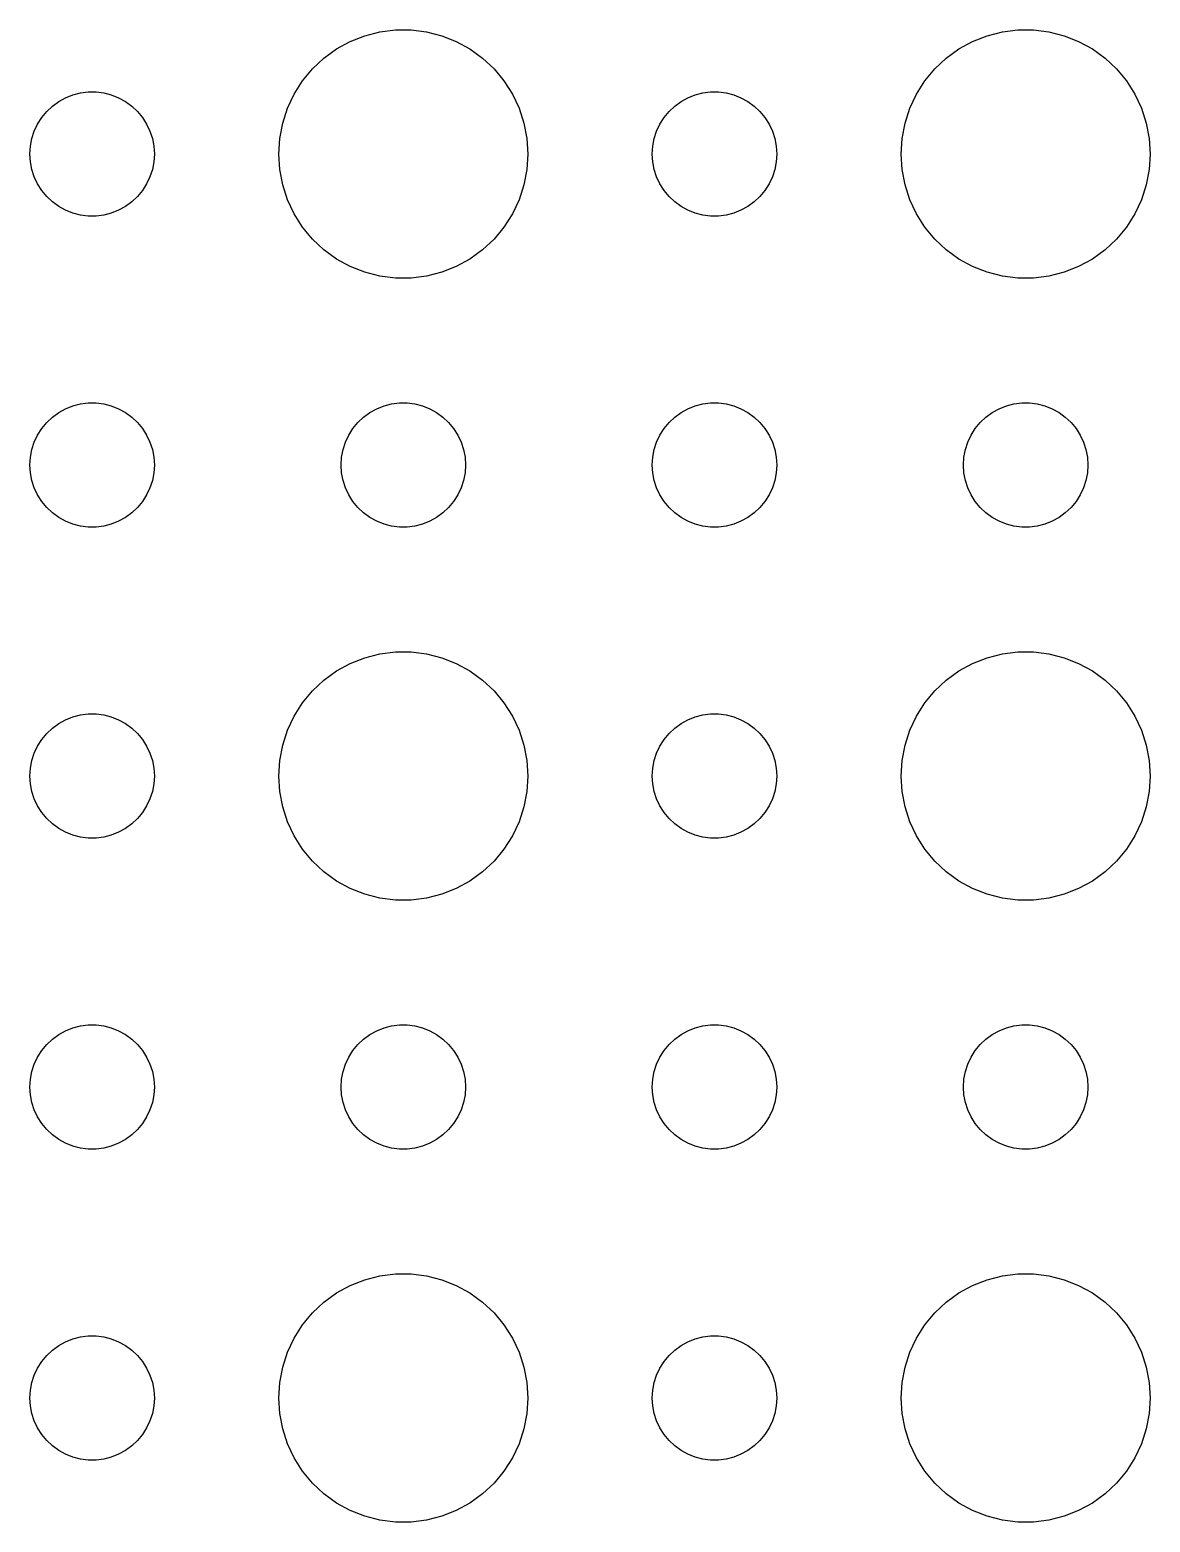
# Model space of a CAD drawing. Header units: metres. Extents: x -142 to 142, y -142 to 142.
# Drawn here: x -69 to -42, y -107.99 to -72.01 of the extents above; entities that cross this region are included whole.
import ezdxf

# ---------------------------------------------------------------- set-up
doc = ezdxf.new("R2010")
doc.units = ezdxf.units.M

msp = doc.modelspace()

# ---------------------------------------------------------------- linework, layer by layer
for p, q in [((-61.6075, -72.467), (-61.2773, -72.2855)), ((-61.2773, -72.2855), (-60.927, -72.1468)), ((-60.927, -72.1468), (-60.5621, -72.0531)), ((-60.5621, -72.0531), (-60.1884, -72.0059)), ((-60.1884, -72.0059), (-59.8116, -72.0059)), ((-59.8116, -72.0059), (-59.4379, -72.0531)), ((-59.4379, -72.0531), (-59.0729, -72.1468)), ((-59.0729, -72.1468), (-58.7227, -72.2855)), ((-58.7227, -72.2855), (-58.3925, -72.467)), ((-46.6075, -72.467), (-46.2773, -72.2855)), ((-46.2773, -72.2855), (-45.927, -72.1468)), ((-45.927, -72.1468), (-45.5621, -72.0531)), ((-45.5621, -72.0531), (-45.1884, -72.0059)), ((-45.1884, -72.0059), (-44.8116, -72.0059)), ((-44.8116, -72.0059), (-44.4379, -72.0531)), ((-44.4379, -72.0531), (-44.0729, -72.1468)), ((-44.0729, -72.1468), (-43.7227, -72.2855)), ((-43.7227, -72.2855), (-43.3925, -72.467)), ((-62.1869, -72.9464), (-61.9123, -72.6885)), ((-61.9123, -72.6885), (-61.6075, -72.467)), ((-58.3925, -72.467), (-58.0877, -72.6885)), ((-58.0877, -72.6885), (-57.8131, -72.9464)), ((-47.1869, -72.9464), (-46.9123, -72.6885)), ((-46.9123, -72.6885), (-46.6075, -72.467)), ((-43.3925, -72.467), (-43.0877, -72.6885)), ((-43.0877, -72.6885), (-42.8131, -72.9464)), ((-62.427, -73.2366), (-62.1869, -72.9464)), ((-57.8131, -72.9464), (-57.5729, -73.2366)), ((-47.427, -73.2366), (-47.1869, -72.9464)), ((-42.8131, -72.9464), (-42.5729, -73.2366)), ((-62.6289, -73.5547), (-62.427, -73.2366)), ((-57.5729, -73.2366), (-57.3711, -73.5547)), ((-47.6289, -73.5547), (-47.427, -73.2366)), ((-42.5729, -73.2366), (-42.3711, -73.5547)), ((-68.4561, -73.8442), (-68.3037, -73.7335)), ((-68.3037, -73.7335), (-68.1387, -73.6428)), ((-68.1387, -73.6428), (-67.9635, -73.5734)), ((-67.9635, -73.5734), (-67.7811, -73.5266)), ((-67.7811, -73.5266), (-67.5942, -73.503)), ((-67.5942, -73.503), (-67.4058, -73.503)), ((-67.4058, -73.503), (-67.2189, -73.5266)), ((-67.2189, -73.5266), (-67.0365, -73.5734)), ((-67.0365, -73.5734), (-66.8613, -73.6428)), ((-66.8613, -73.6428), (-66.6963, -73.7335)), ((-66.6963, -73.7335), (-66.5439, -73.8442)), ((-62.7893, -73.8956), (-62.6289, -73.5547)), ((-57.3711, -73.5547), (-57.2107, -73.8956)), ((-53.4561, -73.8442), (-53.3037, -73.7335)), ((-53.3037, -73.7335), (-53.1387, -73.6428)), ((-53.1387, -73.6428), (-52.9635, -73.5734)), ((-52.9635, -73.5734), (-52.7811, -73.5266)), ((-52.7811, -73.5266), (-52.5942, -73.503)), ((-52.5942, -73.503), (-52.4058, -73.503)), ((-52.4058, -73.503), (-52.2189, -73.5266)), ((-52.2189, -73.5266), (-52.0365, -73.5734)), ((-52.0365, -73.5734), (-51.8613, -73.6428)), ((-51.8613, -73.6428), (-51.6963, -73.7335)), ((-51.6963, -73.7335), (-51.5439, -73.8442)), ((-47.7893, -73.8956), (-47.6289, -73.5547)), ((-42.3711, -73.5547), (-42.2107, -73.8956)), ((-68.8145, -74.2774), (-68.7135, -74.1183)), ((-68.7135, -74.1183), (-68.5934, -73.9732)), ((-68.5934, -73.9732), (-68.4561, -73.8442)), ((-66.5439, -73.8442), (-66.4065, -73.9732)), ((-66.4065, -73.9732), (-66.2865, -74.1183)), ((-66.2865, -74.1183), (-66.1855, -74.2774)), ((-62.9057, -74.2539), (-62.7893, -73.8956)), ((-57.2107, -73.8956), (-57.0942, -74.2539)), ((-53.8145, -74.2774), (-53.7135, -74.1183)), ((-53.7135, -74.1183), (-53.5934, -73.9732)), ((-53.5934, -73.9732), (-53.4561, -73.8442)), ((-51.5439, -73.8442), (-51.4065, -73.9732)), ((-51.4065, -73.9732), (-51.2865, -74.1183)), ((-51.2865, -74.1183), (-51.1855, -74.2774)), ((-47.9057, -74.2539), (-47.7893, -73.8956)), ((-42.2107, -73.8956), (-42.0942, -74.2539)), ((-68.9529, -74.627), (-68.8947, -74.4478)), ((-68.8947, -74.4478), (-68.8145, -74.2774)), ((-66.1855, -74.2774), (-66.1053, -74.4478)), ((-66.1053, -74.4478), (-66.0471, -74.627)), ((-62.9763, -74.624), (-62.9057, -74.2539)), ((-57.0942, -74.2539), (-57.0237, -74.624)), ((-53.9529, -74.627), (-53.8947, -74.4478)), ((-53.8947, -74.4478), (-53.8145, -74.2774)), ((-51.1855, -74.2774), (-51.1053, -74.4478)), ((-51.1053, -74.4478), (-51.0471, -74.627)), ((-47.9763, -74.624), (-47.9057, -74.2539)), ((-42.0942, -74.2539), (-42.0237, -74.624)), ((-69, -75), (-68.9882, -74.812)), ((-68.9882, -74.812), (-68.9529, -74.627)), ((-66.0471, -74.627), (-66.0118, -74.812)), ((-66.0118, -74.812), (-66, -75)), ((-63, -75), (-62.9763, -74.624)), ((-57.0237, -74.624), (-57, -75)), ((-54, -75), (-53.9882, -74.812)), ((-53.9882, -74.812), (-53.9529, -74.627)), ((-51.0471, -74.627), (-51.0118, -74.812)), ((-51.0118, -74.812), (-51, -75)), ((-48, -75), (-47.9763, -74.624)), ((-42.0237, -74.624), (-42, -75)), ((-68.9882, -75.188), (-69, -75)), ((-68.9529, -75.373), (-68.9882, -75.188)), ((-66.0118, -75.188), (-66.0471, -75.373)), ((-66, -75), (-66.0118, -75.188)), ((-62.9763, -75.376), (-63, -75)), ((-57, -75), (-57.0237, -75.376)), ((-53.9882, -75.188), (-54, -75)), ((-53.9529, -75.373), (-53.9882, -75.188)), ((-51.0118, -75.188), (-51.0471, -75.373)), ((-51, -75), (-51.0118, -75.188)), ((-47.9763, -75.376), (-48, -75)), ((-42, -75), (-42.0237, -75.376)), ((-68.8947, -75.5522), (-68.9529, -75.373)), ((-68.8145, -75.7226), (-68.8947, -75.5522)), ((-66.1053, -75.5522), (-66.1855, -75.7226)), ((-66.0471, -75.373), (-66.1053, -75.5522)), ((-62.9057, -75.7461), (-62.9763, -75.376)), ((-57.0237, -75.376), (-57.0942, -75.7461)), ((-53.8947, -75.5522), (-53.9529, -75.373)), ((-53.8145, -75.7226), (-53.8947, -75.5522)), ((-51.1053, -75.5522), (-51.1855, -75.7226)), ((-51.0471, -75.373), (-51.1053, -75.5522)), ((-47.9057, -75.7461), (-47.9763, -75.376)), ((-42.0237, -75.376), (-42.0942, -75.7461)), ((-68.7135, -75.8817), (-68.8145, -75.7226)), ((-68.5934, -76.0268), (-68.7135, -75.8817)), ((-66.2865, -75.8817), (-66.4065, -76.0268)), ((-66.1855, -75.7226), (-66.2865, -75.8817)), ((-62.7893, -76.1044), (-62.9057, -75.7461)), ((-57.0942, -75.7461), (-57.2107, -76.1044)), ((-53.7135, -75.8817), (-53.8145, -75.7226)), ((-53.5934, -76.0268), (-53.7135, -75.8817)), ((-51.2865, -75.8817), (-51.4065, -76.0268)), ((-51.1855, -75.7226), (-51.2865, -75.8817)), ((-47.7893, -76.1044), (-47.9057, -75.7461)), ((-42.0942, -75.7461), (-42.2107, -76.1044)), ((-68.4561, -76.1558), (-68.5934, -76.0268)), ((-68.3037, -76.2665), (-68.4561, -76.1558)), ((-68.1387, -76.3572), (-68.3037, -76.2665)), ((-66.6963, -76.2665), (-66.8613, -76.3572)), ((-66.5439, -76.1558), (-66.6963, -76.2665)), ((-66.4065, -76.0268), (-66.5439, -76.1558)), ((-62.6289, -76.4453), (-62.7893, -76.1044)), ((-57.2107, -76.1044), (-57.3711, -76.4453)), ((-53.4561, -76.1558), (-53.5934, -76.0268)), ((-53.3037, -76.2665), (-53.4561, -76.1558)), ((-53.1387, -76.3572), (-53.3037, -76.2665)), ((-51.6963, -76.2665), (-51.8613, -76.3572)), ((-51.5439, -76.1558), (-51.6963, -76.2665)), ((-51.4065, -76.0268), (-51.5439, -76.1558)), ((-47.6289, -76.4453), (-47.7893, -76.1044)), ((-42.2107, -76.1044), (-42.3711, -76.4453)), ((-67.9635, -76.4266), (-68.1387, -76.3572)), ((-67.7811, -76.4734), (-67.9635, -76.4266)), ((-67.5942, -76.497), (-67.7811, -76.4734)), ((-67.4058, -76.497), (-67.5942, -76.497)), ((-67.2189, -76.4734), (-67.4058, -76.497)), ((-67.0365, -76.4266), (-67.2189, -76.4734)), ((-66.8613, -76.3572), (-67.0365, -76.4266)), ((-62.427, -76.7634), (-62.6289, -76.4453)), ((-57.3711, -76.4453), (-57.5729, -76.7634)), ((-52.9635, -76.4266), (-53.1387, -76.3572)), ((-52.7811, -76.4734), (-52.9635, -76.4266)), ((-52.5942, -76.497), (-52.7811, -76.4734)), ((-52.4058, -76.497), (-52.5942, -76.497)), ((-52.2189, -76.4734), (-52.4058, -76.497)), ((-52.0365, -76.4266), (-52.2189, -76.4734)), ((-51.8613, -76.3572), (-52.0365, -76.4266)), ((-47.427, -76.7634), (-47.6289, -76.4453)), ((-42.3711, -76.4453), (-42.5729, -76.7634)), ((-62.1869, -77.0536), (-62.427, -76.7634)), ((-57.5729, -76.7634), (-57.8131, -77.0536)), ((-47.1869, -77.0536), (-47.427, -76.7634)), ((-42.5729, -76.7634), (-42.8131, -77.0536)), ((-61.9123, -77.3115), (-62.1869, -77.0536)), ((-61.6075, -77.533), (-61.9123, -77.3115)), ((-58.0877, -77.3115), (-58.3925, -77.533)), ((-57.8131, -77.0536), (-58.0877, -77.3115)), ((-46.9123, -77.3115), (-47.1869, -77.0536)), ((-46.6075, -77.533), (-46.9123, -77.3115)), ((-43.0877, -77.3115), (-43.3925, -77.533)), ((-42.8131, -77.0536), (-43.0877, -77.3115)), ((-61.2773, -77.7145), (-61.6075, -77.533)), ((-60.927, -77.8532), (-61.2773, -77.7145)), ((-58.7227, -77.7145), (-59.0729, -77.8532)), ((-58.3925, -77.533), (-58.7227, -77.7145)), ((-46.2773, -77.7145), (-46.6075, -77.533)), ((-45.927, -77.8532), (-46.2773, -77.7145)), ((-43.7227, -77.7145), (-44.0729, -77.8532)), ((-43.3925, -77.533), (-43.7227, -77.7145)), ((-60.5621, -77.9469), (-60.927, -77.8532)), ((-60.1884, -77.9941), (-60.5621, -77.9469)), ((-59.8116, -77.9941), (-60.1884, -77.9941)), ((-59.4379, -77.9469), (-59.8116, -77.9941)), ((-59.0729, -77.8532), (-59.4379, -77.9469)), ((-45.5621, -77.9469), (-45.927, -77.8532)), ((-45.1884, -77.9941), (-45.5621, -77.9469)), ((-44.8116, -77.9941), (-45.1884, -77.9941)), ((-44.4379, -77.9469), (-44.8116, -77.9941)), ((-44.0729, -77.8532), (-44.4379, -77.9469)), ((-68.4561, -81.3442), (-68.3037, -81.2335)), ((-68.3037, -81.2335), (-68.1387, -81.1428)), ((-68.1387, -81.1428), (-67.9635, -81.0734)), ((-67.9635, -81.0734), (-67.7811, -81.0266)), ((-67.7811, -81.0266), (-67.5942, -81.003)), ((-67.5942, -81.003), (-67.4058, -81.003)), ((-67.4058, -81.003), (-67.2189, -81.0266)), ((-67.2189, -81.0266), (-67.0365, -81.0734)), ((-67.0365, -81.0734), (-66.8613, -81.1428)), ((-66.8613, -81.1428), (-66.6963, -81.2335)), ((-66.6963, -81.2335), (-66.5439, -81.3442)), ((-60.9561, -81.3442), (-60.8037, -81.2335)), ((-60.8037, -81.2335), (-60.6387, -81.1428)), ((-60.6387, -81.1428), (-60.4635, -81.0734)), ((-60.4635, -81.0734), (-60.2811, -81.0266)), ((-60.2811, -81.0266), (-60.0942, -81.003)), ((-60.0942, -81.003), (-59.9058, -81.003)), ((-59.9058, -81.003), (-59.7189, -81.0266)), ((-59.7189, -81.0266), (-59.5365, -81.0734)), ((-59.5365, -81.0734), (-59.3613, -81.1428)), ((-59.3613, -81.1428), (-59.1963, -81.2335)), ((-59.1963, -81.2335), (-59.0439, -81.3442)), ((-53.4561, -81.3442), (-53.3037, -81.2335)), ((-53.3037, -81.2335), (-53.1387, -81.1428)), ((-53.1387, -81.1428), (-52.9635, -81.0734)), ((-52.9635, -81.0734), (-52.7811, -81.0266)), ((-52.7811, -81.0266), (-52.5942, -81.003)), ((-52.5942, -81.003), (-52.4058, -81.003)), ((-52.4058, -81.003), (-52.2189, -81.0266)), ((-52.2189, -81.0266), (-52.0365, -81.0734)), ((-52.0365, -81.0734), (-51.8613, -81.1428)), ((-51.8613, -81.1428), (-51.6963, -81.2335)), ((-51.6963, -81.2335), (-51.5439, -81.3442)), ((-45.9561, -81.3442), (-45.8037, -81.2335)), ((-45.8037, -81.2335), (-45.6387, -81.1428)), ((-45.6387, -81.1428), (-45.4635, -81.0734)), ((-45.4635, -81.0734), (-45.2811, -81.0266)), ((-45.2811, -81.0266), (-45.0942, -81.003)), ((-45.0942, -81.003), (-44.9058, -81.003)), ((-44.9058, -81.003), (-44.7189, -81.0266)), ((-44.7189, -81.0266), (-44.5365, -81.0734)), ((-44.5365, -81.0734), (-44.3613, -81.1428)), ((-44.3613, -81.1428), (-44.1963, -81.2335)), ((-44.1963, -81.2335), (-44.0439, -81.3442)), ((-68.8145, -81.7774), (-68.7135, -81.6183)), ((-68.7135, -81.6183), (-68.5934, -81.4732)), ((-68.5934, -81.4732), (-68.4561, -81.3442)), ((-66.5439, -81.3442), (-66.4065, -81.4732)), ((-66.4065, -81.4732), (-66.2865, -81.6183)), ((-66.2865, -81.6183), (-66.1855, -81.7774)), ((-61.3145, -81.7774), (-61.2135, -81.6183)), ((-61.2135, -81.6183), (-61.0934, -81.4732)), ((-61.0934, -81.4732), (-60.9561, -81.3442)), ((-59.0439, -81.3442), (-58.9065, -81.4732)), ((-58.9065, -81.4732), (-58.7865, -81.6183)), ((-58.7865, -81.6183), (-58.6855, -81.7774)), ((-53.8145, -81.7774), (-53.7135, -81.6183)), ((-53.7135, -81.6183), (-53.5934, -81.4732)), ((-53.5934, -81.4732), (-53.4561, -81.3442)), ((-51.5439, -81.3442), (-51.4065, -81.4732)), ((-51.4065, -81.4732), (-51.2865, -81.6183)), ((-51.2865, -81.6183), (-51.1855, -81.7774)), ((-46.3145, -81.7774), (-46.2135, -81.6183)), ((-46.2135, -81.6183), (-46.0934, -81.4732)), ((-46.0934, -81.4732), (-45.9561, -81.3442)), ((-44.0439, -81.3442), (-43.9065, -81.4732)), ((-43.9065, -81.4732), (-43.7865, -81.6183)), ((-43.7865, -81.6183), (-43.6855, -81.7774)), ((-68.9529, -82.127), (-68.8947, -81.9478)), ((-68.8947, -81.9478), (-68.8145, -81.7774)), ((-66.1855, -81.7774), (-66.1053, -81.9478)), ((-66.1053, -81.9478), (-66.0471, -82.127)), ((-61.4529, -82.127), (-61.3947, -81.9478)), ((-61.3947, -81.9478), (-61.3145, -81.7774)), ((-58.6855, -81.7774), (-58.6053, -81.9478)), ((-58.6053, -81.9478), (-58.5471, -82.127)), ((-53.9529, -82.127), (-53.8947, -81.9478)), ((-53.8947, -81.9478), (-53.8145, -81.7774)), ((-51.1855, -81.7774), (-51.1053, -81.9478)), ((-51.1053, -81.9478), (-51.0471, -82.127)), ((-46.4529, -82.127), (-46.3947, -81.9478)), ((-46.3947, -81.9478), (-46.3145, -81.7774)), ((-43.6855, -81.7774), (-43.6053, -81.9478)), ((-43.6053, -81.9478), (-43.5471, -82.127)), ((-69, -82.5), (-68.9882, -82.312)), ((-68.9882, -82.312), (-68.9529, -82.127)), ((-66.0471, -82.127), (-66.0118, -82.312)), ((-66.0118, -82.312), (-66, -82.5)), ((-61.5, -82.5), (-61.4882, -82.312)), ((-61.4882, -82.312), (-61.4529, -82.127)), ((-58.5471, -82.127), (-58.5118, -82.312)), ((-58.5118, -82.312), (-58.5, -82.5)), ((-54, -82.5), (-53.9882, -82.312)), ((-53.9882, -82.312), (-53.9529, -82.127)), ((-51.0471, -82.127), (-51.0118, -82.312)), ((-51.0118, -82.312), (-51, -82.5)), ((-46.5, -82.5), (-46.4882, -82.312)), ((-46.4882, -82.312), (-46.4529, -82.127)), ((-43.5471, -82.127), (-43.5118, -82.312)), ((-43.5118, -82.312), (-43.5, -82.5)), ((-68.9882, -82.688), (-69, -82.5)), ((-68.9529, -82.873), (-68.9882, -82.688)), ((-66.0118, -82.688), (-66.0471, -82.873)), ((-66, -82.5), (-66.0118, -82.688)), ((-61.4882, -82.688), (-61.5, -82.5)), ((-61.4529, -82.873), (-61.4882, -82.688)), ((-58.5118, -82.688), (-58.5471, -82.873)), ((-58.5, -82.5), (-58.5118, -82.688)), ((-53.9882, -82.688), (-54, -82.5)), ((-53.9529, -82.873), (-53.9882, -82.688)), ((-51.0118, -82.688), (-51.0471, -82.873)), ((-51, -82.5), (-51.0118, -82.688)), ((-46.4882, -82.688), (-46.5, -82.5)), ((-46.4529, -82.873), (-46.4882, -82.688)), ((-43.5118, -82.688), (-43.5471, -82.873)), ((-43.5, -82.5), (-43.5118, -82.688)), ((-68.8947, -83.0522), (-68.9529, -82.873)), ((-68.8145, -83.2226), (-68.8947, -83.0522)), ((-66.1053, -83.0522), (-66.1855, -83.2226)), ((-66.0471, -82.873), (-66.1053, -83.0522)), ((-61.3947, -83.0522), (-61.4529, -82.873)), ((-61.3145, -83.2226), (-61.3947, -83.0522)), ((-58.6053, -83.0522), (-58.6855, -83.2226)), ((-58.5471, -82.873), (-58.6053, -83.0522)), ((-53.8947, -83.0522), (-53.9529, -82.873)), ((-53.8145, -83.2226), (-53.8947, -83.0522)), ((-51.1053, -83.0522), (-51.1855, -83.2226)), ((-51.0471, -82.873), (-51.1053, -83.0522)), ((-46.3947, -83.0522), (-46.4529, -82.873)), ((-46.3145, -83.2226), (-46.3947, -83.0522)), ((-43.6053, -83.0522), (-43.6855, -83.2226)), ((-43.5471, -82.873), (-43.6053, -83.0522)), ((-68.7135, -83.3817), (-68.8145, -83.2226)), ((-68.5934, -83.5268), (-68.7135, -83.3817)), ((-66.2865, -83.3817), (-66.4065, -83.5268)), ((-66.1855, -83.2226), (-66.2865, -83.3817)), ((-61.2135, -83.3817), (-61.3145, -83.2226)), ((-61.0934, -83.5268), (-61.2135, -83.3817)), ((-58.7865, -83.3817), (-58.9065, -83.5268)), ((-58.6855, -83.2226), (-58.7865, -83.3817)), ((-53.7135, -83.3817), (-53.8145, -83.2226)), ((-53.5934, -83.5268), (-53.7135, -83.3817)), ((-51.2865, -83.3817), (-51.4065, -83.5268)), ((-51.1855, -83.2226), (-51.2865, -83.3817)), ((-46.2135, -83.3817), (-46.3145, -83.2226)), ((-46.0934, -83.5268), (-46.2135, -83.3817)), ((-43.7865, -83.3817), (-43.9065, -83.5268)), ((-43.6855, -83.2226), (-43.7865, -83.3817)), ((-68.4561, -83.6558), (-68.5934, -83.5268)), ((-68.3037, -83.7665), (-68.4561, -83.6558)), ((-68.1387, -83.8572), (-68.3037, -83.7665)), ((-66.6963, -83.7665), (-66.8613, -83.8572)), ((-66.5439, -83.6558), (-66.6963, -83.7665)), ((-66.4065, -83.5268), (-66.5439, -83.6558)), ((-60.9561, -83.6558), (-61.0934, -83.5268)), ((-60.8037, -83.7665), (-60.9561, -83.6558)), ((-60.6387, -83.8572), (-60.8037, -83.7665)), ((-59.1963, -83.7665), (-59.3613, -83.8572)), ((-59.0439, -83.6558), (-59.1963, -83.7665)), ((-58.9065, -83.5268), (-59.0439, -83.6558)), ((-53.4561, -83.6558), (-53.5934, -83.5268)), ((-53.3037, -83.7665), (-53.4561, -83.6558)), ((-53.1387, -83.8572), (-53.3037, -83.7665)), ((-51.6963, -83.7665), (-51.8613, -83.8572)), ((-51.5439, -83.6558), (-51.6963, -83.7665)), ((-51.4065, -83.5268), (-51.5439, -83.6558)), ((-45.9561, -83.6558), (-46.0934, -83.5268)), ((-45.8037, -83.7665), (-45.9561, -83.6558)), ((-45.6387, -83.8572), (-45.8037, -83.7665)), ((-44.1963, -83.7665), (-44.3613, -83.8572)), ((-44.0439, -83.6558), (-44.1963, -83.7665)), ((-43.9065, -83.5268), (-44.0439, -83.6558)), ((-67.9635, -83.9266), (-68.1387, -83.8572)), ((-67.7811, -83.9734), (-67.9635, -83.9266)), ((-67.5942, -83.997), (-67.7811, -83.9734)), ((-67.4058, -83.997), (-67.5942, -83.997)), ((-67.2189, -83.9734), (-67.4058, -83.997)), ((-67.0365, -83.9266), (-67.2189, -83.9734)), ((-66.8613, -83.8572), (-67.0365, -83.9266)), ((-60.4635, -83.9266), (-60.6387, -83.8572)), ((-60.2811, -83.9734), (-60.4635, -83.9266)), ((-60.0942, -83.997), (-60.2811, -83.9734)), ((-59.9058, -83.997), (-60.0942, -83.997)), ((-59.7189, -83.9734), (-59.9058, -83.997)), ((-59.5365, -83.9266), (-59.7189, -83.9734)), ((-59.3613, -83.8572), (-59.5365, -83.9266)), ((-52.9635, -83.9266), (-53.1387, -83.8572)), ((-52.7811, -83.9734), (-52.9635, -83.9266)), ((-52.5942, -83.997), (-52.7811, -83.9734)), ((-52.4058, -83.997), (-52.5942, -83.997)), ((-52.2189, -83.9734), (-52.4058, -83.997)), ((-52.0365, -83.9266), (-52.2189, -83.9734)), ((-51.8613, -83.8572), (-52.0365, -83.9266)), ((-45.4635, -83.9266), (-45.6387, -83.8572)), ((-45.2811, -83.9734), (-45.4635, -83.9266)), ((-45.0942, -83.997), (-45.2811, -83.9734)), ((-44.9058, -83.997), (-45.0942, -83.997)), ((-44.7189, -83.9734), (-44.9058, -83.997)), ((-44.5365, -83.9266), (-44.7189, -83.9734)), ((-44.3613, -83.8572), (-44.5365, -83.9266)), ((-60.927, -87.1468), (-60.5621, -87.0531)), ((-60.5621, -87.0531), (-60.1884, -87.0059)), ((-60.1884, -87.0059), (-59.8116, -87.0059)), ((-59.8116, -87.0059), (-59.4379, -87.0531)), ((-59.4379, -87.0531), (-59.0729, -87.1468)), ((-45.927, -87.1468), (-45.5621, -87.0531)), ((-45.5621, -87.0531), (-45.1884, -87.0059)), ((-45.1884, -87.0059), (-44.8116, -87.0059)), ((-44.8116, -87.0059), (-44.4379, -87.0531)), ((-44.4379, -87.0531), (-44.0729, -87.1468)), ((-61.6075, -87.467), (-61.2773, -87.2855)), ((-61.2773, -87.2855), (-60.927, -87.1468)), ((-59.0729, -87.1468), (-58.7227, -87.2855)), ((-58.7227, -87.2855), (-58.3925, -87.467)), ((-46.6075, -87.467), (-46.2773, -87.2855)), ((-46.2773, -87.2855), (-45.927, -87.1468)), ((-44.0729, -87.1468), (-43.7227, -87.2855)), ((-43.7227, -87.2855), (-43.3925, -87.467)), ((-62.1869, -87.9464), (-61.9123, -87.6885)), ((-61.9123, -87.6885), (-61.6075, -87.467)), ((-58.3925, -87.467), (-58.0877, -87.6885)), ((-58.0877, -87.6885), (-57.8131, -87.9464)), ((-47.1869, -87.9464), (-46.9123, -87.6885)), ((-46.9123, -87.6885), (-46.6075, -87.467)), ((-43.3925, -87.467), (-43.0877, -87.6885)), ((-43.0877, -87.6885), (-42.8131, -87.9464)), ((-62.427, -88.2366), (-62.1869, -87.9464)), ((-57.8131, -87.9464), (-57.5729, -88.2366)), ((-47.427, -88.2366), (-47.1869, -87.9464)), ((-42.8131, -87.9464), (-42.5729, -88.2366)), ((-67.9635, -88.5734), (-67.7811, -88.5266)), ((-67.7811, -88.5266), (-67.5942, -88.503)), ((-67.5942, -88.503), (-67.4058, -88.503)), ((-67.4058, -88.503), (-67.2189, -88.5266)), ((-67.2189, -88.5266), (-67.0365, -88.5734)), ((-62.6289, -88.5547), (-62.427, -88.2366)), ((-57.5729, -88.2366), (-57.3711, -88.5547)), ((-52.9635, -88.5734), (-52.7811, -88.5266)), ((-52.7811, -88.5266), (-52.5942, -88.503)), ((-52.5942, -88.503), (-52.4058, -88.503)), ((-52.4058, -88.503), (-52.2189, -88.5266)), ((-52.2189, -88.5266), (-52.0365, -88.5734)), ((-47.6289, -88.5547), (-47.427, -88.2366)), ((-42.5729, -88.2366), (-42.3711, -88.5547)), ((-68.5934, -88.9732), (-68.4561, -88.8442)), ((-68.4561, -88.8442), (-68.3037, -88.7335)), ((-68.3037, -88.7335), (-68.1387, -88.6428)), ((-68.1387, -88.6428), (-67.9635, -88.5734)), ((-67.0365, -88.5734), (-66.8613, -88.6428)), ((-66.8613, -88.6428), (-66.6963, -88.7335)), ((-66.6963, -88.7335), (-66.5439, -88.8442)), ((-66.5439, -88.8442), (-66.4065, -88.9732)), ((-62.7893, -88.8956), (-62.6289, -88.5547)), ((-57.3711, -88.5547), (-57.2107, -88.8956)), ((-53.5934, -88.9732), (-53.4561, -88.8442)), ((-53.4561, -88.8442), (-53.3037, -88.7335)), ((-53.3037, -88.7335), (-53.1387, -88.6428)), ((-53.1387, -88.6428), (-52.9635, -88.5734)), ((-52.0365, -88.5734), (-51.8613, -88.6428)), ((-51.8613, -88.6428), (-51.6963, -88.7335)), ((-51.6963, -88.7335), (-51.5439, -88.8442)), ((-51.5439, -88.8442), (-51.4065, -88.9732)), ((-47.7893, -88.8956), (-47.6289, -88.5547)), ((-42.3711, -88.5547), (-42.2107, -88.8956)), ((-68.8145, -89.2774), (-68.7135, -89.1183)), ((-68.7135, -89.1183), (-68.5934, -88.9732)), ((-66.4065, -88.9732), (-66.2865, -89.1183)), ((-66.2865, -89.1183), (-66.1855, -89.2774)), ((-62.9057, -89.2539), (-62.7893, -88.8956)), ((-57.2107, -88.8956), (-57.0942, -89.2539)), ((-53.8145, -89.2774), (-53.7135, -89.1183)), ((-53.7135, -89.1183), (-53.5934, -88.9732)), ((-51.4065, -88.9732), (-51.2865, -89.1183)), ((-51.2865, -89.1183), (-51.1855, -89.2774)), ((-47.9057, -89.2539), (-47.7893, -88.8956)), ((-42.2107, -88.8956), (-42.0942, -89.2539)), ((-68.9529, -89.627), (-68.8947, -89.4478)), ((-68.8947, -89.4478), (-68.8145, -89.2774)), ((-66.1855, -89.2774), (-66.1053, -89.4478)), ((-66.1053, -89.4478), (-66.0471, -89.627)), ((-62.9763, -89.624), (-62.9057, -89.2539)), ((-57.0942, -89.2539), (-57.0237, -89.624)), ((-53.9529, -89.627), (-53.8947, -89.4478)), ((-53.8947, -89.4478), (-53.8145, -89.2774)), ((-51.1855, -89.2774), (-51.1053, -89.4478)), ((-51.1053, -89.4478), (-51.0471, -89.627)), ((-47.9763, -89.624), (-47.9057, -89.2539)), ((-42.0942, -89.2539), (-42.0237, -89.624)), ((-69, -90), (-68.9882, -89.812)), ((-68.9882, -89.812), (-68.9529, -89.627)), ((-66.0471, -89.627), (-66.0118, -89.812)), ((-66.0118, -89.812), (-66, -90)), ((-63, -90), (-62.9763, -89.624)), ((-57.0237, -89.624), (-57, -90)), ((-54, -90), (-53.9882, -89.812)), ((-53.9882, -89.812), (-53.9529, -89.627)), ((-51.0471, -89.627), (-51.0118, -89.812)), ((-51.0118, -89.812), (-51, -90)), ((-48, -90), (-47.9763, -89.624)), ((-42.0237, -89.624), (-42, -90)), ((-68.9882, -90.188), (-69, -90)), ((-68.9529, -90.373), (-68.9882, -90.188)), ((-66.0118, -90.188), (-66.0471, -90.373)), ((-66, -90), (-66.0118, -90.188)), ((-62.9763, -90.376), (-63, -90)), ((-57, -90), (-57.0237, -90.376)), ((-53.9882, -90.188), (-54, -90)), ((-53.9529, -90.373), (-53.9882, -90.188)), ((-51.0118, -90.188), (-51.0471, -90.373)), ((-51, -90), (-51.0118, -90.188)), ((-47.9763, -90.376), (-48, -90)), ((-42, -90), (-42.0237, -90.376)), ((-68.8947, -90.5522), (-68.9529, -90.373)), ((-68.8145, -90.7226), (-68.8947, -90.5522)), ((-66.1053, -90.5522), (-66.1855, -90.7226)), ((-66.0471, -90.373), (-66.1053, -90.5522)), ((-62.9057, -90.7461), (-62.9763, -90.376)), ((-57.0237, -90.376), (-57.0942, -90.7461)), ((-53.8947, -90.5522), (-53.9529, -90.373)), ((-53.8145, -90.7226), (-53.8947, -90.5522)), ((-51.1053, -90.5522), (-51.1855, -90.7226)), ((-51.0471, -90.373), (-51.1053, -90.5522)), ((-47.9057, -90.7461), (-47.9763, -90.376)), ((-42.0237, -90.376), (-42.0942, -90.7461)), ((-68.7135, -90.8817), (-68.8145, -90.7226)), ((-68.5934, -91.0268), (-68.7135, -90.8817)), ((-68.4561, -91.1558), (-68.5934, -91.0268)), ((-66.4065, -91.0268), (-66.5439, -91.1558)), ((-66.2865, -90.8817), (-66.4065, -91.0268)), ((-66.1855, -90.7226), (-66.2865, -90.8817)), ((-62.7893, -91.1044), (-62.9057, -90.7461)), ((-57.0942, -90.7461), (-57.2107, -91.1044)), ((-53.7135, -90.8817), (-53.8145, -90.7226)), ((-53.5934, -91.0268), (-53.7135, -90.8817)), ((-53.4561, -91.1558), (-53.5934, -91.0268)), ((-51.4065, -91.0268), (-51.5439, -91.1558)), ((-51.2865, -90.8817), (-51.4065, -91.0268)), ((-51.1855, -90.7226), (-51.2865, -90.8817)), ((-47.7893, -91.1044), (-47.9057, -90.7461)), ((-42.0942, -90.7461), (-42.2107, -91.1044)), ((-68.3037, -91.2665), (-68.4561, -91.1558)), ((-68.1387, -91.3572), (-68.3037, -91.2665)), ((-67.9635, -91.4266), (-68.1387, -91.3572)), ((-66.8613, -91.3572), (-67.0365, -91.4266)), ((-66.6963, -91.2665), (-66.8613, -91.3572)), ((-66.5439, -91.1558), (-66.6963, -91.2665)), ((-62.6289, -91.4453), (-62.7893, -91.1044)), ((-57.2107, -91.1044), (-57.3711, -91.4453)), ((-53.3037, -91.2665), (-53.4561, -91.1558)), ((-53.1387, -91.3572), (-53.3037, -91.2665)), ((-52.9635, -91.4266), (-53.1387, -91.3572)), ((-51.8613, -91.3572), (-52.0365, -91.4266)), ((-51.6963, -91.2665), (-51.8613, -91.3572)), ((-51.5439, -91.1558), (-51.6963, -91.2665)), ((-47.6289, -91.4453), (-47.7893, -91.1044)), ((-42.2107, -91.1044), (-42.3711, -91.4453)), ((-67.7811, -91.4734), (-67.9635, -91.4266)), ((-67.5942, -91.497), (-67.7811, -91.4734)), ((-67.4058, -91.497), (-67.5942, -91.497)), ((-67.2189, -91.4734), (-67.4058, -91.497)), ((-67.0365, -91.4266), (-67.2189, -91.4734)), ((-62.427, -91.7634), (-62.6289, -91.4453)), ((-62.1869, -92.0536), (-62.427, -91.7634)), ((-57.5729, -91.7634), (-57.8131, -92.0536)), ((-57.3711, -91.4453), (-57.5729, -91.7634)), ((-52.7811, -91.4734), (-52.9635, -91.4266)), ((-52.5942, -91.497), (-52.7811, -91.4734)), ((-52.4058, -91.497), (-52.5942, -91.497)), ((-52.2189, -91.4734), (-52.4058, -91.497)), ((-52.0365, -91.4266), (-52.2189, -91.4734)), ((-47.427, -91.7634), (-47.6289, -91.4453)), ((-47.1869, -92.0536), (-47.427, -91.7634)), ((-42.5729, -91.7634), (-42.8131, -92.0536)), ((-42.3711, -91.4453), (-42.5729, -91.7634)), ((-61.9123, -92.3115), (-62.1869, -92.0536)), ((-57.8131, -92.0536), (-58.0877, -92.3115)), ((-46.9123, -92.3115), (-47.1869, -92.0536)), ((-42.8131, -92.0536), (-43.0877, -92.3115)), ((-61.6075, -92.533), (-61.9123, -92.3115)), ((-58.0877, -92.3115), (-58.3925, -92.533)), ((-46.6075, -92.533), (-46.9123, -92.3115)), ((-43.0877, -92.3115), (-43.3925, -92.533)), ((-61.2773, -92.7145), (-61.6075, -92.533)), ((-60.927, -92.8532), (-61.2773, -92.7145)), ((-58.7227, -92.7145), (-59.0729, -92.8532)), ((-58.3925, -92.533), (-58.7227, -92.7145)), ((-46.2773, -92.7145), (-46.6075, -92.533)), ((-45.927, -92.8532), (-46.2773, -92.7145)), ((-43.7227, -92.7145), (-44.0729, -92.8532)), ((-43.3925, -92.533), (-43.7227, -92.7145)), ((-60.5621, -92.9469), (-60.927, -92.8532)), ((-60.1884, -92.9941), (-60.5621, -92.9469)), ((-59.8116, -92.9941), (-60.1884, -92.9941)), ((-59.4379, -92.9469), (-59.8116, -92.9941)), ((-59.0729, -92.8532), (-59.4379, -92.9469)), ((-45.5621, -92.9469), (-45.927, -92.8532)), ((-45.1884, -92.9941), (-45.5621, -92.9469)), ((-44.8116, -92.9941), (-45.1884, -92.9941)), ((-44.4379, -92.9469), (-44.8116, -92.9941)), ((-44.0729, -92.8532), (-44.4379, -92.9469)), ((-68.1387, -96.1428), (-67.9635, -96.0734)), ((-67.9635, -96.0734), (-67.7811, -96.0266)), ((-67.7811, -96.0266), (-67.5942, -96.003)), ((-67.5942, -96.003), (-67.4058, -96.003)), ((-67.4058, -96.003), (-67.2189, -96.0266)), ((-67.2189, -96.0266), (-67.0365, -96.0734)), ((-67.0365, -96.0734), (-66.8613, -96.1428)), ((-60.6387, -96.1428), (-60.4635, -96.0734)), ((-60.4635, -96.0734), (-60.2811, -96.0266)), ((-60.2811, -96.0266), (-60.0942, -96.003)), ((-60.0942, -96.003), (-59.9058, -96.003)), ((-59.9058, -96.003), (-59.7189, -96.0266)), ((-59.7189, -96.0266), (-59.5365, -96.0734)), ((-59.5365, -96.0734), (-59.3613, -96.1428)), ((-53.1387, -96.1428), (-52.9635, -96.0734)), ((-52.9635, -96.0734), (-52.7811, -96.0266)), ((-52.7811, -96.0266), (-52.5942, -96.003)), ((-52.5942, -96.003), (-52.4058, -96.003)), ((-52.4058, -96.003), (-52.2189, -96.0266)), ((-52.2189, -96.0266), (-52.0365, -96.0734)), ((-52.0365, -96.0734), (-51.8613, -96.1428)), ((-45.6387, -96.1428), (-45.4635, -96.0734)), ((-45.4635, -96.0734), (-45.2811, -96.0266)), ((-45.2811, -96.0266), (-45.0942, -96.003)), ((-45.0942, -96.003), (-44.9058, -96.003)), ((-44.9058, -96.003), (-44.7189, -96.0266)), ((-44.7189, -96.0266), (-44.5365, -96.0734)), ((-44.5365, -96.0734), (-44.3613, -96.1428)), ((-68.5934, -96.4732), (-68.4561, -96.3442)), ((-68.4561, -96.3442), (-68.3037, -96.2335)), ((-68.3037, -96.2335), (-68.1387, -96.1428)), ((-66.8613, -96.1428), (-66.6963, -96.2335)), ((-66.6963, -96.2335), (-66.5439, -96.3442)), ((-66.5439, -96.3442), (-66.4065, -96.4732)), ((-61.0934, -96.4732), (-60.9561, -96.3442)), ((-60.9561, -96.3442), (-60.8037, -96.2335)), ((-60.8037, -96.2335), (-60.6387, -96.1428)), ((-59.3613, -96.1428), (-59.1963, -96.2335)), ((-59.1963, -96.2335), (-59.0439, -96.3442)), ((-59.0439, -96.3442), (-58.9065, -96.4732)), ((-53.5934, -96.4732), (-53.4561, -96.3442)), ((-53.4561, -96.3442), (-53.3037, -96.2335)), ((-53.3037, -96.2335), (-53.1387, -96.1428)), ((-51.8613, -96.1428), (-51.6963, -96.2335)), ((-51.6963, -96.2335), (-51.5439, -96.3442)), ((-51.5439, -96.3442), (-51.4065, -96.4732)), ((-46.0934, -96.4732), (-45.9561, -96.3442)), ((-45.9561, -96.3442), (-45.8037, -96.2335)), ((-45.8037, -96.2335), (-45.6387, -96.1428)), ((-44.3613, -96.1428), (-44.1963, -96.2335)), ((-44.1963, -96.2335), (-44.0439, -96.3442)), ((-44.0439, -96.3442), (-43.9065, -96.4732)), ((-68.8947, -96.9478), (-68.8145, -96.7774)), ((-68.8145, -96.7774), (-68.7135, -96.6183)), ((-68.7135, -96.6183), (-68.5934, -96.4732)), ((-66.4065, -96.4732), (-66.2865, -96.6183)), ((-66.2865, -96.6183), (-66.1855, -96.7774)), ((-66.1855, -96.7774), (-66.1053, -96.9478)), ((-61.3947, -96.9478), (-61.3145, -96.7774)), ((-61.3145, -96.7774), (-61.2135, -96.6183)), ((-61.2135, -96.6183), (-61.0934, -96.4732)), ((-58.9065, -96.4732), (-58.7865, -96.6183)), ((-58.7865, -96.6183), (-58.6855, -96.7774)), ((-58.6855, -96.7774), (-58.6053, -96.9478)), ((-53.8947, -96.9478), (-53.8145, -96.7774)), ((-53.8145, -96.7774), (-53.7135, -96.6183)), ((-53.7135, -96.6183), (-53.5934, -96.4732)), ((-51.4065, -96.4732), (-51.2865, -96.6183)), ((-51.2865, -96.6183), (-51.1855, -96.7774)), ((-51.1855, -96.7774), (-51.1053, -96.9478)), ((-46.3947, -96.9478), (-46.3145, -96.7774)), ((-46.3145, -96.7774), (-46.2135, -96.6183)), ((-46.2135, -96.6183), (-46.0934, -96.4732)), ((-43.9065, -96.4732), (-43.7865, -96.6183)), ((-43.7865, -96.6183), (-43.6855, -96.7774)), ((-43.6855, -96.7774), (-43.6053, -96.9478)), ((-68.9882, -97.312), (-68.9529, -97.127)), ((-68.9529, -97.127), (-68.8947, -96.9478)), ((-66.1053, -96.9478), (-66.0471, -97.127)), ((-66.0471, -97.127), (-66.0118, -97.312)), ((-61.4882, -97.312), (-61.4529, -97.127)), ((-61.4529, -97.127), (-61.3947, -96.9478)), ((-58.6053, -96.9478), (-58.5471, -97.127)), ((-58.5471, -97.127), (-58.5118, -97.312)), ((-53.9882, -97.312), (-53.9529, -97.127)), ((-53.9529, -97.127), (-53.8947, -96.9478)), ((-51.1053, -96.9478), (-51.0471, -97.127)), ((-51.0471, -97.127), (-51.0118, -97.312)), ((-46.4882, -97.312), (-46.4529, -97.127)), ((-46.4529, -97.127), (-46.3947, -96.9478)), ((-43.6053, -96.9478), (-43.5471, -97.127)), ((-43.5471, -97.127), (-43.5118, -97.312)), ((-69, -97.5), (-68.9882, -97.312)), ((-68.9882, -97.688), (-69, -97.5)), ((-66.0118, -97.312), (-66, -97.5)), ((-66, -97.5), (-66.0118, -97.688)), ((-61.5, -97.5), (-61.4882, -97.312)), ((-61.4882, -97.688), (-61.5, -97.5)), ((-58.5118, -97.312), (-58.5, -97.5)), ((-58.5, -97.5), (-58.5118, -97.688)), ((-54, -97.5), (-53.9882, -97.312)), ((-53.9882, -97.688), (-54, -97.5)), ((-51.0118, -97.312), (-51, -97.5)), ((-51, -97.5), (-51.0118, -97.688)), ((-46.5, -97.5), (-46.4882, -97.312)), ((-46.4882, -97.688), (-46.5, -97.5)), ((-43.5118, -97.312), (-43.5, -97.5)), ((-43.5, -97.5), (-43.5118, -97.688)), ((-68.9529, -97.873), (-68.9882, -97.688)), ((-68.8947, -98.0522), (-68.9529, -97.873)), ((-66.0471, -97.873), (-66.1053, -98.0522)), ((-66.0118, -97.688), (-66.0471, -97.873)), ((-61.4529, -97.873), (-61.4882, -97.688)), ((-61.3947, -98.0522), (-61.4529, -97.873)), ((-58.5471, -97.873), (-58.6053, -98.0522)), ((-58.5118, -97.688), (-58.5471, -97.873)), ((-53.9529, -97.873), (-53.9882, -97.688)), ((-53.8947, -98.0522), (-53.9529, -97.873)), ((-51.0471, -97.873), (-51.1053, -98.0522)), ((-51.0118, -97.688), (-51.0471, -97.873)), ((-46.4529, -97.873), (-46.4882, -97.688)), ((-46.3947, -98.0522), (-46.4529, -97.873)), ((-43.5471, -97.873), (-43.6053, -98.0522)), ((-43.5118, -97.688), (-43.5471, -97.873)), ((-68.8145, -98.2226), (-68.8947, -98.0522)), ((-68.7135, -98.3817), (-68.8145, -98.2226)), ((-66.1855, -98.2226), (-66.2865, -98.3817)), ((-66.1053, -98.0522), (-66.1855, -98.2226)), ((-61.3145, -98.2226), (-61.3947, -98.0522)), ((-61.2135, -98.3817), (-61.3145, -98.2226)), ((-58.6855, -98.2226), (-58.7865, -98.3817)), ((-58.6053, -98.0522), (-58.6855, -98.2226)), ((-53.8145, -98.2226), (-53.8947, -98.0522)), ((-53.7135, -98.3817), (-53.8145, -98.2226)), ((-51.1855, -98.2226), (-51.2865, -98.3817)), ((-51.1053, -98.0522), (-51.1855, -98.2226)), ((-46.3145, -98.2226), (-46.3947, -98.0522)), ((-46.2135, -98.3817), (-46.3145, -98.2226)), ((-43.6855, -98.2226), (-43.7865, -98.3817)), ((-43.6053, -98.0522), (-43.6855, -98.2226)), ((-68.5934, -98.5268), (-68.7135, -98.3817)), ((-68.4561, -98.6558), (-68.5934, -98.5268)), ((-66.4065, -98.5268), (-66.5439, -98.6558)), ((-66.2865, -98.3817), (-66.4065, -98.5268)), ((-61.0934, -98.5268), (-61.2135, -98.3817)), ((-60.9561, -98.6558), (-61.0934, -98.5268)), ((-58.9065, -98.5268), (-59.0439, -98.6558)), ((-58.7865, -98.3817), (-58.9065, -98.5268)), ((-53.5934, -98.5268), (-53.7135, -98.3817)), ((-53.4561, -98.6558), (-53.5934, -98.5268)), ((-51.4065, -98.5268), (-51.5439, -98.6558)), ((-51.2865, -98.3817), (-51.4065, -98.5268)), ((-46.0934, -98.5268), (-46.2135, -98.3817)), ((-45.9561, -98.6558), (-46.0934, -98.5268)), ((-43.9065, -98.5268), (-44.0439, -98.6558)), ((-43.7865, -98.3817), (-43.9065, -98.5268)), ((-68.3037, -98.7665), (-68.4561, -98.6558)), ((-68.1387, -98.8572), (-68.3037, -98.7665)), ((-67.9635, -98.9266), (-68.1387, -98.8572)), ((-67.7811, -98.9734), (-67.9635, -98.9266)), ((-67.0365, -98.9266), (-67.2189, -98.9734)), ((-66.8613, -98.8572), (-67.0365, -98.9266)), ((-66.6963, -98.7665), (-66.8613, -98.8572)), ((-66.5439, -98.6558), (-66.6963, -98.7665)), ((-60.8037, -98.7665), (-60.9561, -98.6558)), ((-60.6387, -98.8572), (-60.8037, -98.7665)), ((-60.4635, -98.9266), (-60.6387, -98.8572)), ((-60.2811, -98.9734), (-60.4635, -98.9266)), ((-59.5365, -98.9266), (-59.7189, -98.9734)), ((-59.3613, -98.8572), (-59.5365, -98.9266)), ((-59.1963, -98.7665), (-59.3613, -98.8572)), ((-59.0439, -98.6558), (-59.1963, -98.7665)), ((-53.3037, -98.7665), (-53.4561, -98.6558)), ((-53.1387, -98.8572), (-53.3037, -98.7665)), ((-52.9635, -98.9266), (-53.1387, -98.8572)), ((-52.7811, -98.9734), (-52.9635, -98.9266)), ((-52.0365, -98.9266), (-52.2189, -98.9734)), ((-51.8613, -98.8572), (-52.0365, -98.9266)), ((-51.6963, -98.7665), (-51.8613, -98.8572)), ((-51.5439, -98.6558), (-51.6963, -98.7665)), ((-45.8037, -98.7665), (-45.9561, -98.6558)), ((-45.6387, -98.8572), (-45.8037, -98.7665)), ((-45.4635, -98.9266), (-45.6387, -98.8572)), ((-45.2811, -98.9734), (-45.4635, -98.9266)), ((-44.5365, -98.9266), (-44.7189, -98.9734)), ((-44.3613, -98.8572), (-44.5365, -98.9266)), ((-44.1963, -98.7665), (-44.3613, -98.8572)), ((-44.0439, -98.6558), (-44.1963, -98.7665)), ((-67.5942, -98.997), (-67.7811, -98.9734)), ((-67.4058, -98.997), (-67.5942, -98.997)), ((-67.2189, -98.9734), (-67.4058, -98.997)), ((-60.0942, -98.997), (-60.2811, -98.9734)), ((-59.9058, -98.997), (-60.0942, -98.997)), ((-59.7189, -98.9734), (-59.9058, -98.997)), ((-52.5942, -98.997), (-52.7811, -98.9734)), ((-52.4058, -98.997), (-52.5942, -98.997)), ((-52.2189, -98.9734), (-52.4058, -98.997)), ((-45.0942, -98.997), (-45.2811, -98.9734)), ((-44.9058, -98.997), (-45.0942, -98.997)), ((-44.7189, -98.9734), (-44.9058, -98.997)), ((-61.2773, -102.286), (-60.927, -102.147)), ((-60.927, -102.147), (-60.5621, -102.053)), ((-60.5621, -102.053), (-60.1884, -102.006)), ((-60.1884, -102.006), (-59.8116, -102.006)), ((-59.8116, -102.006), (-59.4379, -102.053)), ((-59.4379, -102.053), (-59.0729, -102.147)), ((-59.0729, -102.147), (-58.7227, -102.286)), ((-46.2773, -102.286), (-45.927, -102.147)), ((-45.927, -102.147), (-45.5621, -102.053)), ((-45.5621, -102.053), (-45.1884, -102.006)), ((-45.1884, -102.006), (-44.8116, -102.006)), ((-44.8116, -102.006), (-44.4379, -102.053)), ((-44.4379, -102.053), (-44.0729, -102.147)), ((-44.0729, -102.147), (-43.7227, -102.286)), ((-61.9123, -102.688), (-61.6075, -102.467)), ((-61.6075, -102.467), (-61.2773, -102.286)), ((-58.7227, -102.286), (-58.3925, -102.467)), ((-58.3925, -102.467), (-58.0877, -102.688)), ((-46.9123, -102.688), (-46.6075, -102.467)), ((-46.6075, -102.467), (-46.2773, -102.286)), ((-43.7227, -102.286), (-43.3925, -102.467)), ((-43.3925, -102.467), (-43.0877, -102.688)), ((-62.1869, -102.946), (-61.9123, -102.688)), ((-58.0877, -102.688), (-57.8131, -102.946)), ((-47.1869, -102.946), (-46.9123, -102.688)), ((-43.0877, -102.688), (-42.8131, -102.946)), ((-62.6289, -103.555), (-62.427, -103.237)), ((-62.427, -103.237), (-62.1869, -102.946)), ((-57.8131, -102.946), (-57.5729, -103.237)), ((-57.5729, -103.237), (-57.3711, -103.555)), ((-47.6289, -103.555), (-47.427, -103.237)), ((-47.427, -103.237), (-47.1869, -102.946)), ((-42.8131, -102.946), (-42.5729, -103.237)), ((-42.5729, -103.237), (-42.3711, -103.555)), ((-68.3037, -103.734), (-68.1387, -103.643)), ((-68.1387, -103.643), (-67.9635, -103.573)), ((-67.9635, -103.573), (-67.7811, -103.527)), ((-67.7811, -103.527), (-67.5942, -103.503)), ((-67.5942, -103.503), (-67.4058, -103.503)), ((-67.4058, -103.503), (-67.2189, -103.527)), ((-67.2189, -103.527), (-67.0365, -103.573)), ((-67.0365, -103.573), (-66.8613, -103.643)), ((-66.8613, -103.643), (-66.6963, -103.734)), ((-62.7893, -103.896), (-62.6289, -103.555)), ((-57.3711, -103.555), (-57.2107, -103.896)), ((-53.3037, -103.734), (-53.1387, -103.643)), ((-53.1387, -103.643), (-52.9635, -103.573)), ((-52.9635, -103.573), (-52.7811, -103.527)), ((-52.7811, -103.527), (-52.5942, -103.503)), ((-52.5942, -103.503), (-52.4058, -103.503)), ((-52.4058, -103.503), (-52.2189, -103.527)), ((-52.2189, -103.527), (-52.0365, -103.573)), ((-52.0365, -103.573), (-51.8613, -103.643)), ((-51.8613, -103.643), (-51.6963, -103.734)), ((-47.7893, -103.896), (-47.6289, -103.555)), ((-42.3711, -103.555), (-42.2107, -103.896)), ((-68.7135, -104.118), (-68.5934, -103.973)), ((-68.5934, -103.973), (-68.4561, -103.844)), ((-68.4561, -103.844), (-68.3037, -103.734)), ((-66.6963, -103.734), (-66.5439, -103.844)), ((-66.5439, -103.844), (-66.4065, -103.973)), ((-66.4065, -103.973), (-66.2865, -104.118)), ((-62.9057, -104.254), (-62.7893, -103.896)), ((-57.2107, -103.896), (-57.0942, -104.254)), ((-53.7135, -104.118), (-53.5934, -103.973)), ((-53.5934, -103.973), (-53.4561, -103.844)), ((-53.4561, -103.844), (-53.3037, -103.734)), ((-51.6963, -103.734), (-51.5439, -103.844)), ((-51.5439, -103.844), (-51.4065, -103.973)), ((-51.4065, -103.973), (-51.2865, -104.118)), ((-47.9057, -104.254), (-47.7893, -103.896)), ((-42.2107, -103.896), (-42.0942, -104.254)), ((-68.8947, -104.448), (-68.8145, -104.277)), ((-68.8145, -104.277), (-68.7135, -104.118)), ((-66.2865, -104.118), (-66.1855, -104.277)), ((-66.1855, -104.277), (-66.1053, -104.448)), ((-62.9763, -104.624), (-62.9057, -104.254)), ((-57.0942, -104.254), (-57.0237, -104.624)), ((-53.8947, -104.448), (-53.8145, -104.277)), ((-53.8145, -104.277), (-53.7135, -104.118)), ((-51.2865, -104.118), (-51.1855, -104.277)), ((-51.1855, -104.277), (-51.1053, -104.448)), ((-47.9763, -104.624), (-47.9057, -104.254)), ((-42.0942, -104.254), (-42.0237, -104.624)), ((-68.9882, -104.812), (-68.9529, -104.627)), ((-68.9529, -104.627), (-68.8947, -104.448)), ((-66.1053, -104.448), (-66.0471, -104.627)), ((-66.0471, -104.627), (-66.0118, -104.812)), ((-63, -105), (-62.9763, -104.624)), ((-57.0237, -104.624), (-57, -105)), ((-53.9882, -104.812), (-53.9529, -104.627)), ((-53.9529, -104.627), (-53.8947, -104.448)), ((-51.1053, -104.448), (-51.0471, -104.627)), ((-51.0471, -104.627), (-51.0118, -104.812)), ((-48, -105), (-47.9763, -104.624)), ((-42.0237, -104.624), (-42, -105)), ((-69, -105), (-68.9882, -104.812)), ((-68.9882, -105.188), (-69, -105)), ((-66.0118, -104.812), (-66, -105)), ((-66, -105), (-66.0118, -105.188)), ((-62.9763, -105.376), (-63, -105)), ((-57, -105), (-57.0237, -105.376)), ((-54, -105), (-53.9882, -104.812)), ((-53.9882, -105.188), (-54, -105)), ((-51.0118, -104.812), (-51, -105)), ((-51, -105), (-51.0118, -105.188)), ((-47.9763, -105.376), (-48, -105)), ((-42, -105), (-42.0237, -105.376)), ((-68.9529, -105.373), (-68.9882, -105.188)), ((-68.8947, -105.552), (-68.9529, -105.373)), ((-66.0471, -105.373), (-66.1053, -105.552)), ((-66.0118, -105.188), (-66.0471, -105.373)), ((-62.9057, -105.746), (-62.9763, -105.376)), ((-57.0237, -105.376), (-57.0942, -105.746)), ((-53.9529, -105.373), (-53.9882, -105.188)), ((-53.8947, -105.552), (-53.9529, -105.373)), ((-51.0471, -105.373), (-51.1053, -105.552)), ((-51.0118, -105.188), (-51.0471, -105.373)), ((-47.9057, -105.746), (-47.9763, -105.376)), ((-42.0237, -105.376), (-42.0942, -105.746)), ((-68.8145, -105.723), (-68.8947, -105.552)), ((-68.7135, -105.882), (-68.8145, -105.723)), ((-66.1855, -105.723), (-66.2865, -105.882)), ((-66.1053, -105.552), (-66.1855, -105.723)), ((-62.7893, -106.104), (-62.9057, -105.746)), ((-57.0942, -105.746), (-57.2107, -106.104)), ((-53.8145, -105.723), (-53.8947, -105.552)), ((-53.7135, -105.882), (-53.8145, -105.723)), ((-51.1855, -105.723), (-51.2865, -105.882)), ((-51.1053, -105.552), (-51.1855, -105.723)), ((-47.7893, -106.104), (-47.9057, -105.746)), ((-42.0942, -105.746), (-42.2107, -106.104)), ((-68.5934, -106.027), (-68.7135, -105.882)), ((-68.4561, -106.156), (-68.5934, -106.027)), ((-68.3037, -106.266), (-68.4561, -106.156)), ((-66.5439, -106.156), (-66.6963, -106.266)), ((-66.4065, -106.027), (-66.5439, -106.156)), ((-66.2865, -105.882), (-66.4065, -106.027)), ((-62.6289, -106.445), (-62.7893, -106.104)), ((-57.2107, -106.104), (-57.3711, -106.445)), ((-53.5934, -106.027), (-53.7135, -105.882)), ((-53.4561, -106.156), (-53.5934, -106.027)), ((-53.3037, -106.266), (-53.4561, -106.156)), ((-51.5439, -106.156), (-51.6963, -106.266)), ((-51.4065, -106.027), (-51.5439, -106.156)), ((-51.2865, -105.882), (-51.4065, -106.027)), ((-47.6289, -106.445), (-47.7893, -106.104)), ((-42.2107, -106.104), (-42.3711, -106.445)), ((-68.1387, -106.357), (-68.3037, -106.266)), ((-67.9635, -106.427), (-68.1387, -106.357)), ((-67.7811, -106.473), (-67.9635, -106.427)), ((-67.5942, -106.497), (-67.7811, -106.473)), ((-67.4058, -106.497), (-67.5942, -106.497)), ((-67.2189, -106.473), (-67.4058, -106.497)), ((-67.0365, -106.427), (-67.2189, -106.473)), ((-66.8613, -106.357), (-67.0365, -106.427)), ((-66.6963, -106.266), (-66.8613, -106.357)), ((-62.427, -106.763), (-62.6289, -106.445)), ((-57.3711, -106.445), (-57.5729, -106.763)), ((-53.1387, -106.357), (-53.3037, -106.266)), ((-52.9635, -106.427), (-53.1387, -106.357)), ((-52.7811, -106.473), (-52.9635, -106.427)), ((-52.5942, -106.497), (-52.7811, -106.473)), ((-52.4058, -106.497), (-52.5942, -106.497)), ((-52.2189, -106.473), (-52.4058, -106.497)), ((-52.0365, -106.427), (-52.2189, -106.473)), ((-51.8613, -106.357), (-52.0365, -106.427)), ((-51.6963, -106.266), (-51.8613, -106.357)), ((-47.427, -106.763), (-47.6289, -106.445)), ((-42.3711, -106.445), (-42.5729, -106.763)), ((-62.1869, -107.054), (-62.427, -106.763)), ((-57.5729, -106.763), (-57.8131, -107.054)), ((-47.1869, -107.054), (-47.427, -106.763)), ((-42.5729, -106.763), (-42.8131, -107.054)), ((-61.9123, -107.312), (-62.1869, -107.054)), ((-57.8131, -107.054), (-58.0877, -107.312)), ((-46.9123, -107.312), (-47.1869, -107.054)), ((-42.8131, -107.054), (-43.0877, -107.312)), ((-61.6075, -107.533), (-61.9123, -107.312)), ((-61.2773, -107.714), (-61.6075, -107.533)), ((-58.3925, -107.533), (-58.7227, -107.714)), ((-58.0877, -107.312), (-58.3925, -107.533)), ((-46.6075, -107.533), (-46.9123, -107.312)), ((-46.2773, -107.714), (-46.6075, -107.533)), ((-43.3925, -107.533), (-43.7227, -107.714)), ((-43.0877, -107.312), (-43.3925, -107.533)), ((-60.927, -107.853), (-61.2773, -107.714)), ((-60.5621, -107.947), (-60.927, -107.853)), ((-60.1884, -107.994), (-60.5621, -107.947)), ((-59.4379, -107.947), (-59.8116, -107.994)), ((-59.0729, -107.853), (-59.4379, -107.947)), ((-58.7227, -107.714), (-59.0729, -107.853)), ((-45.927, -107.853), (-46.2773, -107.714)), ((-45.5621, -107.947), (-45.927, -107.853)), ((-45.1884, -107.994), (-45.5621, -107.947)), ((-44.4379, -107.947), (-44.8116, -107.994)), ((-44.0729, -107.853), (-44.4379, -107.947)), ((-43.7227, -107.714), (-44.0729, -107.853)), ((-59.8116, -107.994), (-60.1884, -107.994)), ((-44.8116, -107.994), (-45.1884, -107.994))]:
    msp.add_line(p, q)

doc.saveas('drawing.dxf')
